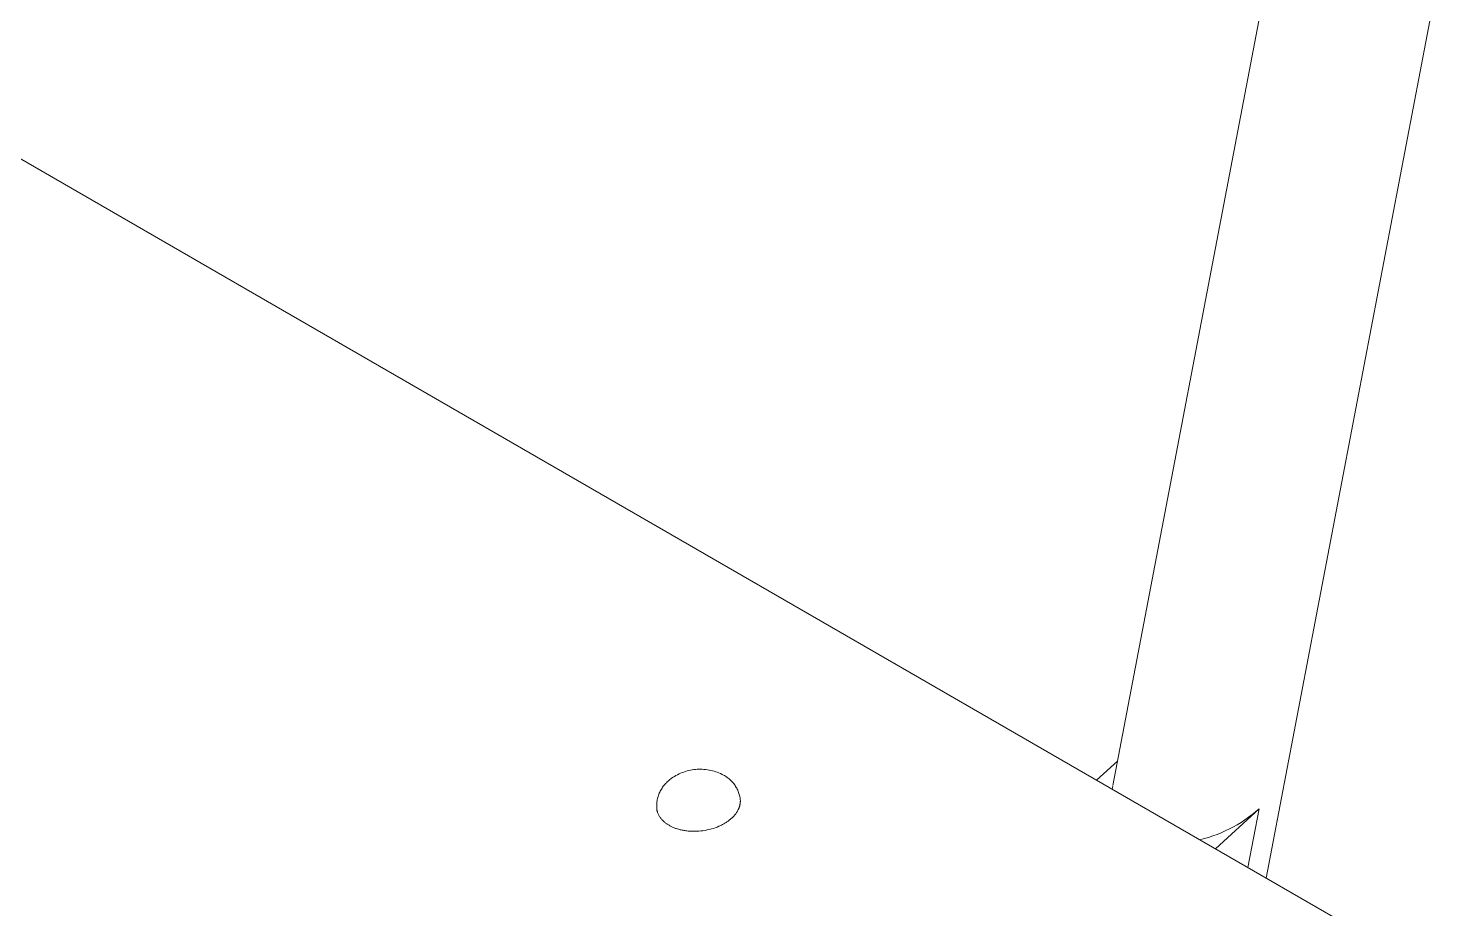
# Model space of a CAD drawing. Header units: inches. Extents: x -7 to 144, y -3 to 95.
# Drawn here: x 128.36 to 138.36, y 67.6 to 73.78 of the extents above; entities that cross this region are included whole.
import ezdxf

# ---------------------------------------------------------------- set-up
doc = ezdxf.new("R2010")
doc.units = ezdxf.units.IN
doc.layers.add('ZANO_R', color=7, linetype='Continuous', lineweight=0)

msp = doc.modelspace()

# ---------------------------------------------------------------- linework, layer by layer
at = {"layer": 'ZANO_R'}
for p, q in [((121.96917, 76.52685), (130.04165, 71.8662)), ((135.98298, 68.46316), (137.27324, 75.22973)), ((138.35639, 74.60437), (137.06147, 67.8133)), ((130.04243, 71.86575), (138.1157, 67.20464)), ((132.96773, 68.55893), (132.97913, 68.56273)), ((132.97913, 68.56273), (132.99067, 68.56614)), ((132.99067, 68.56614), (133.00231, 68.56914)), ((133.00231, 68.56914), (133.01406, 68.57173)), ((133.01406, 68.57173), (133.02588, 68.57392)), ((133.02588, 68.57392), (133.03778, 68.57569)), ((133.03778, 68.57569), (133.04973, 68.57705)), ((133.04973, 68.57705), (133.06172, 68.57799)), ((133.06172, 68.57799), (133.07373, 68.57851)), ((133.07373, 68.57851), (133.08576, 68.57862)), ((133.08576, 68.57862), (133.09778, 68.5783)), ((133.09778, 68.5783), (133.10978, 68.57757)), ((133.10978, 68.57757), (133.12175, 68.57642)), ((133.12175, 68.57642), (133.13368, 68.57486)), ((133.13368, 68.57486), (133.14554, 68.57288)), ((133.14554, 68.57288), (133.15733, 68.57049)), ((133.15733, 68.57049), (133.16902, 68.56769)), ((133.16902, 68.56769), (133.18061, 68.56449)), ((133.18061, 68.56449), (133.19209, 68.56088)), ((133.19209, 68.56088), (133.20343, 68.55688)), ((135.86911, 68.50171), (136.01582, 68.63534)), ((132.82403, 68.45949), (132.82899, 68.46589)), ((132.82899, 68.46589), (132.83416, 68.47211)), ((132.83416, 68.47211), (132.83955, 68.47815)), ((132.83955, 68.47815), (132.84514, 68.484)), ((132.84514, 68.484), (132.85092, 68.48966)), ((132.85092, 68.48966), (132.8569, 68.49511)), ((132.8569, 68.49511), (132.86307, 68.50036)), ((132.86307, 68.50036), (132.86941, 68.50539)), ((132.86941, 68.50539), (132.87592, 68.51019)), ((132.87592, 68.51019), (132.88259, 68.51477)), ((132.88259, 68.51477), (132.89251, 68.52157)), ((132.89251, 68.52157), (132.90267, 68.52801)), ((132.90267, 68.52801), (132.91304, 68.5341)), ((132.91304, 68.5341), (132.92362, 68.53982)), ((132.92362, 68.53982), (132.93439, 68.54517)), ((132.93439, 68.54517), (132.94534, 68.55014)), ((132.94534, 68.55014), (132.95646, 68.55473)), ((132.95646, 68.55473), (132.96773, 68.55893)), ((133.20343, 68.55688), (133.21462, 68.55249)), ((133.21462, 68.55249), (133.22566, 68.54771)), ((133.22566, 68.54771), (133.23652, 68.54255)), ((133.23652, 68.54255), (133.2472, 68.53701)), ((133.2472, 68.53701), (133.25404, 68.5332)), ((133.25404, 68.5332), (133.26074, 68.52916)), ((133.26074, 68.52916), (133.2673, 68.52488)), ((133.2673, 68.52488), (133.27371, 68.52038)), ((133.27371, 68.52038), (133.27996, 68.51566)), ((133.27996, 68.51566), (133.28604, 68.51073)), ((133.28604, 68.51073), (133.29195, 68.50559)), ((133.29195, 68.50559), (133.29767, 68.50025)), ((133.29767, 68.50025), (133.30321, 68.49471)), ((133.30321, 68.49471), (133.30855, 68.48899)), ((133.30855, 68.48899), (133.31369, 68.48308)), ((133.31369, 68.48308), (133.31863, 68.477)), ((133.31863, 68.477), (133.32335, 68.47076)), ((133.32335, 68.47076), (133.32785, 68.46435)), ((133.32785, 68.46435), (133.33213, 68.45779)), ((132.78024, 68.35618), (132.78167, 68.36415)), ((132.78167, 68.36415), (132.78337, 68.37206)), ((132.78337, 68.37206), (132.78534, 68.37991)), ((132.78534, 68.37991), (132.78758, 68.38768)), ((132.78758, 68.38768), (132.79008, 68.39538)), ((132.79008, 68.39538), (132.79285, 68.40298)), ((132.79285, 68.40298), (132.79588, 68.41049)), ((132.79588, 68.41049), (132.79917, 68.41788)), ((132.79917, 68.41788), (132.8027, 68.42516)), ((132.8027, 68.42516), (132.80649, 68.43231)), ((132.80649, 68.43231), (132.81052, 68.43933)), ((132.81052, 68.43933), (132.81479, 68.4462)), ((132.81479, 68.4462), (132.8193, 68.45293)), ((132.8193, 68.45293), (132.82403, 68.45949)), ((133.33213, 68.45779), (133.33617, 68.45108)), ((133.33617, 68.45108), (133.33998, 68.44425)), ((133.33998, 68.44425), (133.34356, 68.43728)), ((133.34356, 68.43728), (133.34689, 68.43019)), ((133.34689, 68.43019), (133.34997, 68.42299)), ((133.34997, 68.42299), (133.3528, 68.41569)), ((133.3528, 68.41569), (133.35538, 68.4083)), ((133.35538, 68.4083), (133.3577, 68.40082)), ((133.3577, 68.40082), (133.35976, 68.39326)), ((133.35976, 68.39326), (133.36155, 68.38564)), ((133.36155, 68.38564), (133.36309, 68.37796)), ((133.36309, 68.37796), (133.36435, 68.37024)), ((133.36464, 68.36756), (133.36435, 68.37024)), ((133.36488, 68.36488), (133.36464, 68.36756)), ((133.36505, 68.3622), (133.36488, 68.36488)), ((133.36517, 68.3595), (133.36505, 68.3622)), ((135.98056, 68.44908), (135.97906, 68.43823)), ((135.98237, 68.45988), (135.98056, 68.44908)), ((132.77727, 68.31587), (132.77731, 68.32397)), ((132.77751, 68.30778), (132.77727, 68.31587)), ((132.77731, 68.32397), (132.77762, 68.33205)), ((132.77803, 68.29971), (132.77751, 68.30778)), ((132.77762, 68.33205), (132.77822, 68.34012)), ((132.77803, 68.29971), (132.77832, 68.29748)), ((132.77822, 68.34012), (132.77909, 68.34817)), ((132.77832, 68.29748), (132.77864, 68.29525)), ((132.77864, 68.29525), (132.77901, 68.29303)), ((132.77901, 68.29303), (132.77942, 68.29082)), ((132.77909, 68.34817), (132.78024, 68.35618)), ((132.77942, 68.29082), (132.77987, 68.28862)), ((132.77987, 68.28862), (132.78036, 68.28643)), ((132.78036, 68.28643), (132.78089, 68.28424)), ((132.78089, 68.28424), (132.78146, 68.28206)), ((132.78146, 68.28206), (132.78207, 68.27989)), ((132.78207, 68.27989), (132.78272, 68.27774)), ((132.78272, 68.27774), (132.7834, 68.27559)), ((132.7834, 68.27559), (132.78413, 68.27345)), ((132.78413, 68.27345), (132.78569, 68.26921)), ((132.78569, 68.26921), (132.7874, 68.26502)), ((132.7874, 68.26502), (132.78926, 68.26087)), ((132.78926, 68.26087), (132.79126, 68.25678)), ((133.32499, 68.25576), (133.32881, 68.26041)), ((133.32881, 68.26041), (133.33248, 68.26515)), ((133.33248, 68.26515), (133.33598, 68.26997)), ((133.33598, 68.26997), (133.33932, 68.27487)), ((133.33932, 68.27487), (133.34248, 68.27984)), ((133.34248, 68.27984), (133.34546, 68.28488)), ((133.34546, 68.28488), (133.34825, 68.28998)), ((133.34825, 68.28998), (133.35084, 68.29514)), ((133.35084, 68.29514), (133.35207, 68.29774)), ((133.35207, 68.29774), (133.35324, 68.30035)), ((133.35324, 68.30035), (133.35436, 68.30297)), ((133.35436, 68.30297), (133.35543, 68.30561)), ((133.35543, 68.30561), (133.35644, 68.30825)), ((133.35644, 68.30825), (133.35741, 68.31091)), ((133.35741, 68.31091), (133.35832, 68.31357)), ((133.35832, 68.31357), (133.35917, 68.31625)), ((133.35917, 68.31625), (133.35997, 68.31893)), ((133.35997, 68.31893), (133.36072, 68.32161)), ((133.36072, 68.32161), (133.36141, 68.32431)), ((133.36141, 68.32431), (133.36204, 68.32701)), ((133.36204, 68.32701), (133.36262, 68.32971)), ((133.36262, 68.32971), (133.36314, 68.33241)), ((133.36314, 68.33241), (133.3636, 68.33512)), ((133.3636, 68.33512), (133.36401, 68.33783)), ((133.36401, 68.33783), (133.36436, 68.34055)), ((133.36436, 68.34055), (133.36465, 68.34326)), ((133.36465, 68.34326), (133.36488, 68.34597)), ((133.36488, 68.34597), (133.36506, 68.34868)), ((133.36506, 68.34868), (133.36517, 68.35139)), ((133.36523, 68.3568), (133.36517, 68.3595)), ((133.36517, 68.35139), (133.36523, 68.3541)), ((133.36523, 68.3541), (133.36523, 68.3568)), ((136.70419, 68.01958), (137.01063, 68.30032)), ((137.01063, 68.30032), (136.93198, 67.88806)), ((136.96211, 68.25973), (136.9867, 68.27962)), ((136.9867, 68.27962), (137.01063, 68.30032)), ((132.79126, 68.25678), (132.79341, 68.25275)), ((132.79341, 68.25275), (132.79569, 68.24877)), ((132.79569, 68.24877), (132.7981, 68.24486)), ((132.7981, 68.24486), (132.80065, 68.24101)), ((132.80065, 68.24101), (132.80333, 68.23722)), ((132.80333, 68.23722), (132.80612, 68.2335)), ((132.80612, 68.2335), (132.80904, 68.22986)), ((132.80904, 68.22986), (132.81207, 68.22628)), ((132.81207, 68.22628), (132.81521, 68.22278)), ((132.81521, 68.22278), (132.81846, 68.21935)), ((132.81846, 68.21935), (132.82181, 68.216)), ((132.82181, 68.216), (132.82526, 68.21272)), ((132.82526, 68.21272), (132.82881, 68.20952)), ((132.82881, 68.20952), (132.83244, 68.20641)), ((132.83244, 68.20641), (132.83615, 68.20337)), ((132.83615, 68.20337), (132.83995, 68.20041)), ((132.83995, 68.20041), (132.84382, 68.19754)), ((132.84382, 68.19754), (132.84776, 68.19474)), ((132.84776, 68.19474), (132.85176, 68.19203)), ((132.85176, 68.19203), (132.85583, 68.1894)), ((132.85583, 68.1894), (132.85996, 68.18685)), ((132.85996, 68.18685), (132.86414, 68.18438)), ((132.86414, 68.18438), (132.86882, 68.18174)), ((132.86882, 68.18174), (132.87365, 68.17916)), ((132.87365, 68.17916), (132.87862, 68.17663)), ((132.87862, 68.17663), (132.88373, 68.17416)), ((132.88373, 68.17416), (132.88899, 68.17175)), ((132.88899, 68.17175), (132.89438, 68.16941)), ((132.89438, 68.16941), (132.89992, 68.16715)), ((132.89992, 68.16715), (132.90558, 68.16496)), ((132.90558, 68.16496), (132.91139, 68.16285)), ((132.91139, 68.16285), (132.91732, 68.16082)), ((132.91732, 68.16082), (132.92339, 68.15888)), ((133.16156, 68.15873), (133.17552, 68.1629)), ((133.17552, 68.1629), (133.1891, 68.16746)), ((133.1891, 68.16746), (133.20226, 68.17238)), ((133.20226, 68.17238), (133.21495, 68.17764)), ((133.21495, 68.17764), (133.22111, 68.18039)), ((133.22111, 68.18039), (133.22714, 68.1832)), ((133.22714, 68.1832), (133.23305, 68.18609)), ((133.23305, 68.18609), (133.23882, 68.18904)), ((133.23882, 68.18904), (133.24445, 68.19204)), ((133.24445, 68.19204), (133.24995, 68.19511)), ((133.24995, 68.19511), (133.25531, 68.19822)), ((133.25531, 68.19822), (133.26053, 68.20138)), ((133.26053, 68.20138), (133.26561, 68.20459)), ((133.26561, 68.20459), (133.27054, 68.20783)), ((133.27054, 68.20783), (133.27533, 68.21111)), ((133.27533, 68.21111), (133.27998, 68.21443)), ((133.27998, 68.21443), (133.28492, 68.2181)), ((133.28492, 68.2181), (133.28979, 68.22188)), ((133.28979, 68.22188), (133.29457, 68.22577)), ((133.29457, 68.22577), (133.29926, 68.22976)), ((133.29926, 68.22976), (133.30384, 68.23385)), ((133.30384, 68.23385), (133.30832, 68.23804)), ((133.30832, 68.23804), (133.31268, 68.24233)), ((133.31268, 68.24233), (133.31692, 68.24671)), ((133.31692, 68.24671), (133.32102, 68.25119)), ((133.32102, 68.25119), (133.32499, 68.25576)), ((136.80194, 68.15844), (136.82999, 68.17308)), ((136.82999, 68.17308), (136.85753, 68.18863)), ((136.85753, 68.18863), (136.88455, 68.20509)), ((136.88455, 68.20509), (136.911, 68.22244)), ((136.911, 68.22244), (136.93686, 68.24066)), ((136.93686, 68.24066), (136.96211, 68.25973)), ((132.92339, 68.15888), (132.92958, 68.15702)), ((132.92958, 68.15702), (132.93589, 68.15526)), ((132.93589, 68.15526), (132.94232, 68.1536)), ((132.94232, 68.1536), (132.94887, 68.15204)), ((132.94887, 68.15204), (132.95553, 68.15058)), ((132.95553, 68.15058), (132.96229, 68.14923)), ((132.96229, 68.14923), (132.96916, 68.14798)), ((132.96916, 68.14798), (132.97611, 68.14685)), ((132.97611, 68.14685), (132.98316, 68.14584)), ((132.98316, 68.14584), (132.9903, 68.14494)), ((132.9903, 68.14494), (132.99751, 68.14416)), ((132.99751, 68.14416), (133.01214, 68.14296)), ((133.01214, 68.14296), (133.027, 68.14227)), ((133.027, 68.14227), (133.04204, 68.14208)), ((133.04204, 68.14208), (133.0572, 68.14241)), ((133.0572, 68.14241), (133.07242, 68.14325)), ((133.07242, 68.14325), (133.08763, 68.1446)), ((133.08763, 68.1446), (133.10278, 68.14647)), ((133.10278, 68.14647), (133.1178, 68.14883)), ((133.1178, 68.14883), (133.13264, 68.15167)), ((133.13264, 68.15167), (133.14725, 68.15498)), ((133.14725, 68.15498), (133.16156, 68.15873)), ((136.59424, 68.08306), (136.62491, 68.09084)), ((136.62491, 68.09084), (136.65529, 68.09964)), ((136.65529, 68.09964), (136.68537, 68.10944)), ((136.68537, 68.10944), (136.71511, 68.12023)), ((136.71511, 68.12023), (136.74447, 68.13201)), ((136.74447, 68.13201), (136.77343, 68.14475)), ((136.77343, 68.14475), (136.80194, 68.15844))]:
    msp.add_line(p, q, dxfattribs=at)

doc.saveas('drawing.dxf')
